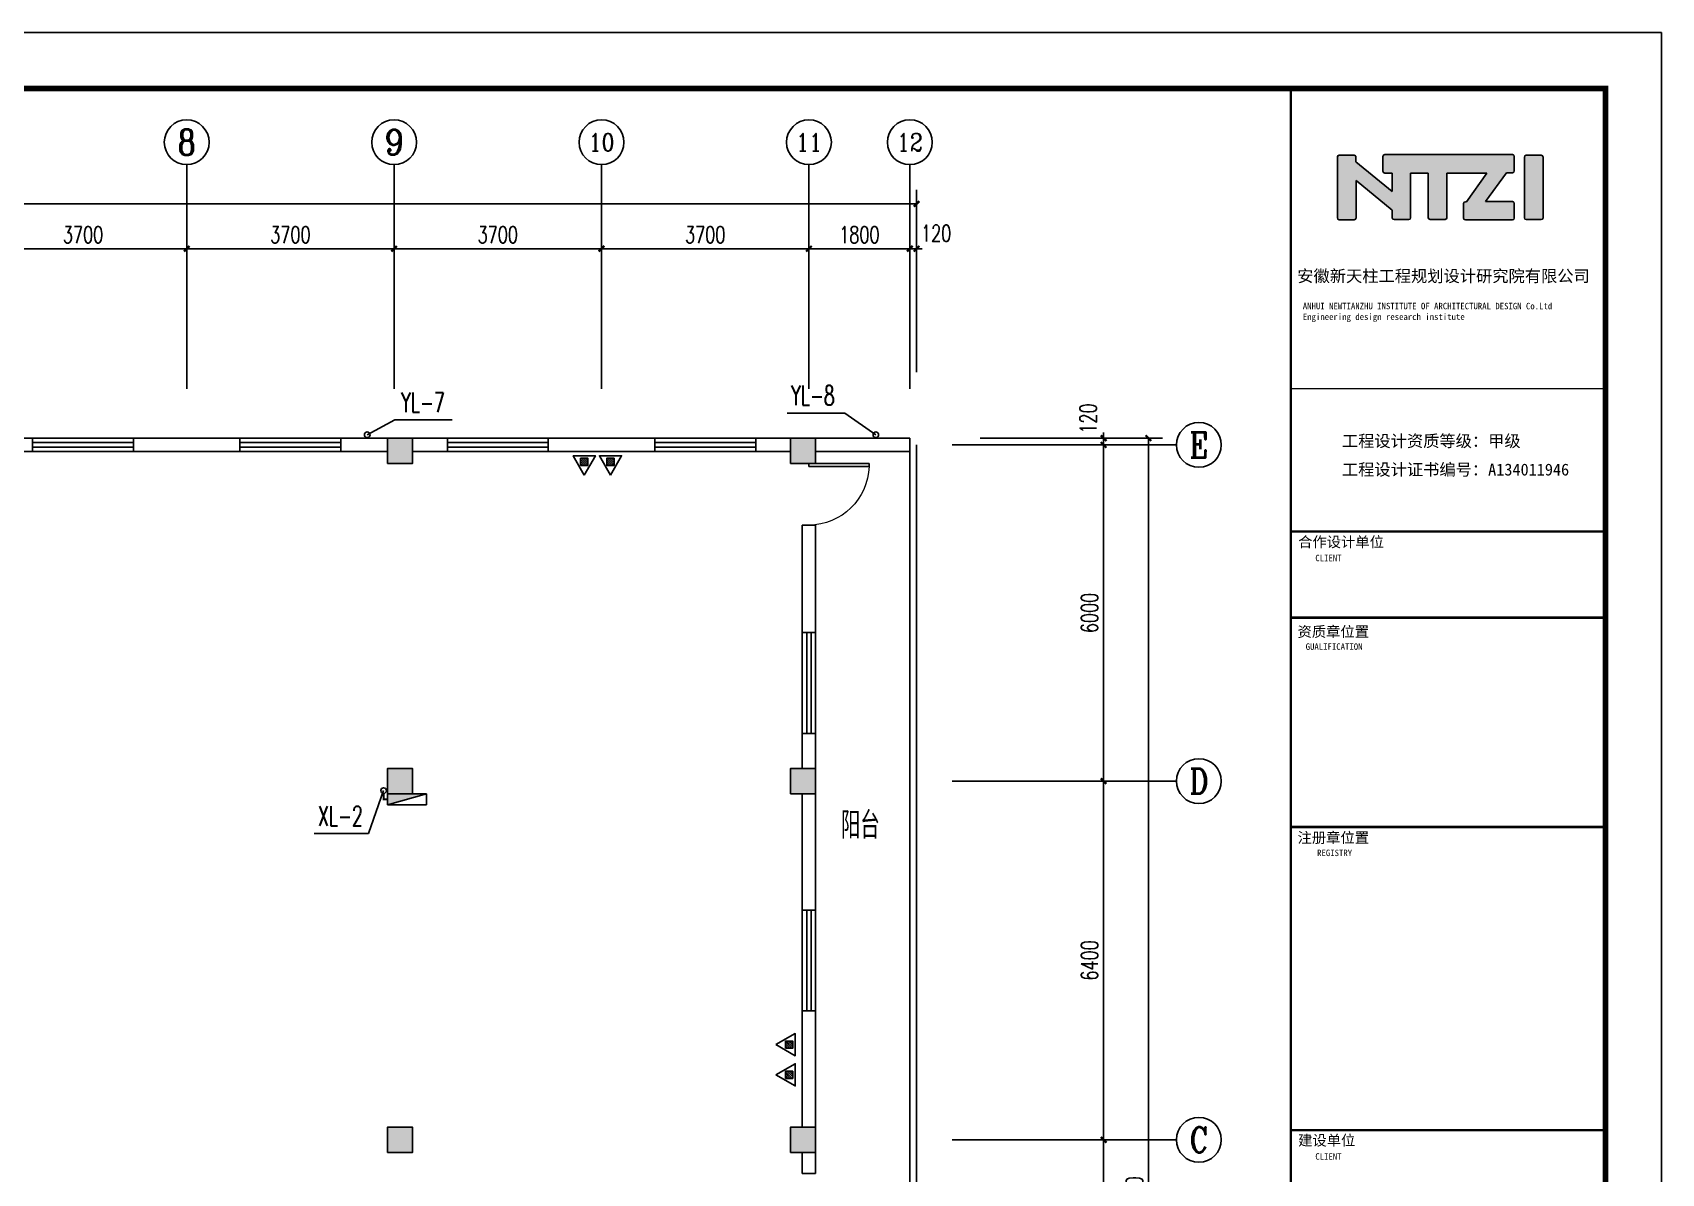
# Model space of a CAD drawing. Extents: x 343352 to 417652, y 770641 to 1036530.
# Drawn here: x 373694 to 402752, y 971474 to 991831 of the extents above; entities that cross this region are included whole.
import ezdxf
from ezdxf.enums import TextEntityAlignment as Align

# ---------------------------------------------------------------- set-up
doc = ezdxf.new("R2010")
doc.units = 0
doc.header["$LTSCALE"] = 1000
doc.header["$MEASUREMENT"] = 0
doc.linetypes.add('PHANTOM2', pattern=[1.25, 0.625, -0.125, 0.125, -0.125, 0.125, -0.125])
for name, color, linetype in [('AXIS', 3, 'Continuous'), ('AXIS_TEXT', 7, 'Continuous'), ('COLUMN', 9, 'Continuous'), ('DIM_消防', 3, 'Continuous'), ('DIM_雨水', 3, 'Continuous'), ('EQUIP_消火栓', 7, 'Continuous'), ('EQUIP_消防', 7, 'Continuous'), ('PUB_HATCH', 8, 'Continuous'), ('PUB_TEXT', 7, 'Continuous'), ('PUB_TITLE', 4, 'Continuous'), ('VPIPE-消防', 1, 'Continuous'), ('VPIPE-雨水', 4, 'Continuous'), ('WALL', 9, 'Continuous'), ('WINDOW', 4, 'Continuous')]:
    doc.layers.add(name, color=color, linetype=linetype)
doc.layers.add('PIPE-消防', color=1, linetype='PHANTOM2', lineweight=50)
doc.styles.add('_TCH_AXIS', font='COMPLEX', dxfattribs={"bigfont": 'GBCBIG'})
doc.styles.add('_TCH_DIM_T3', font='SIMPLEX', dxfattribs={"width": 0.705882, "bigfont": 'GBCBIG'})
doc.styles.add('_TWT_SERIAL', font='COMPLEX', dxfattribs={"width": 0.8, "height": 3.5, "bigfont": 'HZTXT'})
doc.styles.add('COMPLEX', font='COMPLEX')
doc.styles.get("Standard").update_dxf_attribs({"font": 'gbenor.shx', "bigfont": 'gbcbig.shx'})
doc.styles.add('TQ', font='')
doc.styles.get('TQ').set_extended_font_data('SimSun')
doc.dimstyles.new('_TCH_ARCH&&100', dxfattribs={"dimtxt": 297.5, "dimasz": 100, "dimexe": 250, "dimexo": 300, "dimgap": 100, "dimtad": 1, "dimdec": 0, "dimzin": 0, "dimdsep": 46, "dimtxsty": '_TCH_DIM_T3', "dimblk": 'ARCHTICK', "dimcen": 0.09, "dimclrt": 7, "dimazin": 2, "dimtfac": 1, "dimtdec": 0, "dimtix": 1, "dimtmove": 2, "dimatfit": 3, "dimfxl": 0, "dimtolj": 1, "dimtzin": 0, "dimarcsym": 0})

# ---------------------------------------------------------------- blocks, each defined once
blk = doc.blocks.new('_ArchTick')
at = {"color": 0, "linetype": 'ByBlock', "const_width": 0.4}
blk.add_lwpolyline([(-0.5, -0.5), (0.5, 0.5)], dxfattribs=at)
blk = doc.blocks.new('*D79')
at = {"layer": 'AXIS', "color": 0, "lineweight": -2}
for p, q in [((390601, 972074), (393051, 972074)), ((392801, 965474), (392801, 972074)), ((390601, 965474), (393051, 965474))]:
    blk.add_line(p, q, dxfattribs=at)
at = {"layer": 'Defpoints', "color": 0}
for p in [(390301, 972074), (392801, 972074), (390301, 965474)]:
    blk.add_point(p, dxfattribs=at)
at = {"layer": 'AXIS', "color": 0, "lineweight": -2, "xscale": 100, "yscale": 100, "zscale": 100}
for p, rotation in [((392801, 972074), 90), ((392801, 965474), 270)]:
    blk.add_blockref('_ArchTick', p, dxfattribs=dict(at, rotation=rotation))
at = {"layer": 'AXIS', "color": 7, "insert": (392552, 968774), "char_height": 297.5, "attachment_point": 5, "rotation": 90, "style": '_TCH_DIM_T3'}
blk.add_mtext('\\A1;6600', dxfattribs=at)
blk = doc.blocks.new('*D80')
at = {"layer": 'AXIS', "color": 0, "lineweight": -2}
for p, q in [((390601, 978474), (393051, 978474)), ((392801, 972074), (392801, 978474)), ((390601, 972074), (393051, 972074))]:
    blk.add_line(p, q, dxfattribs=at)
at = {"layer": 'Defpoints', "color": 0}
for p in [(390301, 978474), (392801, 978474), (390301, 972074)]:
    blk.add_point(p, dxfattribs=at)
at = {"layer": 'AXIS', "color": 0, "lineweight": -2, "xscale": 100, "yscale": 100, "zscale": 100}
for p, rotation in [((392801, 978474), 90), ((392801, 972074), 270)]:
    blk.add_blockref('_ArchTick', p, dxfattribs=dict(at, rotation=rotation))
at = {"layer": 'AXIS', "color": 7, "insert": (392552, 975274), "char_height": 297.5, "attachment_point": 5, "rotation": 90, "style": '_TCH_DIM_T3'}
blk.add_mtext('\\A1;6400', dxfattribs=at)
blk = doc.blocks.new('*D81')
at = {"layer": 'AXIS', "color": 0, "lineweight": -2}
for p, q in [((390601, 984474), (393051, 984474)), ((392801, 978474), (392801, 984474)), ((390601, 978474), (393051, 978474))]:
    blk.add_line(p, q, dxfattribs=at)
at = {"layer": 'Defpoints', "color": 0}
for p in [(390301, 984474), (392801, 984474), (390301, 978474)]:
    blk.add_point(p, dxfattribs=at)
at = {"layer": 'AXIS', "color": 0, "lineweight": -2, "xscale": 100, "yscale": 100, "zscale": 100}
for p, rotation in [((392801, 984474), 90), ((392801, 978474), 270)]:
    blk.add_blockref('_ArchTick', p, dxfattribs=dict(at, rotation=rotation))
at = {"layer": 'AXIS', "color": 7, "insert": (392552, 981474), "char_height": 297.5, "attachment_point": 5, "rotation": 90, "style": '_TCH_DIM_T3'}
blk.add_mtext('\\A1;6000', dxfattribs=at)
blk = doc.blocks.new('*D82')
at = {"layer": 'AXIS', "color": 0, "lineweight": -2}
for p, q in [((390601, 984594), (393051, 984594)), ((392801, 984594), (392801, 984694)), ((392801, 984474), (392801, 984594)), ((390601, 984474), (393051, 984474)), ((392801, 984474), (392801, 984374))]:
    blk.add_line(p, q, dxfattribs=at)
at = {"layer": 'Defpoints', "color": 0}
for p in [(390301, 984594), (392801, 984594), (390301, 984474)]:
    blk.add_point(p, dxfattribs=at)
at = {"layer": 'AXIS', "color": 0, "lineweight": -2, "xscale": 100, "yscale": 100, "zscale": 100}
for p, rotation in [((392801, 984594), 270), ((392801, 984474), 90)]:
    blk.add_blockref('_ArchTick', p, dxfattribs=dict(at, rotation=rotation))
at = {"layer": 'AXIS', "color": 7, "insert": (392526, 984944), "char_height": 297.5, "attachment_point": 5, "rotation": 90, "style": '_TCH_DIM_T3'}
blk.add_mtext('\\A1;120', dxfattribs=at)
blk = doc.blocks.new('*D83')
at = {"layer": 'AXIS', "color": 0, "lineweight": -2}
for p, q in [((390601, 984594), (393851, 984594)), ((393601, 957354), (393601, 984594)), ((390601, 957354), (393851, 957354))]:
    blk.add_line(p, q, dxfattribs=at)
at = {"layer": 'Defpoints', "color": 0}
for p in [(390301, 984594), (393601, 984594), (390301, 957354)]:
    blk.add_point(p, dxfattribs=at)
at = {"layer": 'AXIS', "color": 0, "lineweight": -2, "xscale": 100, "yscale": 100, "zscale": 100}
for p, rotation in [((393601, 984594), 90), ((393601, 957354), 270)]:
    blk.add_blockref('_ArchTick', p, dxfattribs=dict(at, rotation=rotation))
at = {"layer": 'AXIS', "color": 7, "insert": (393352, 970974), "char_height": 297.5, "attachment_point": 5, "rotation": 90, "style": '_TCH_DIM_T3'}
blk.add_mtext('\\A1;27240', dxfattribs=at)
blk = doc.blocks.new('*D98')
at = {"layer": 'AXIS', "color": 0, "lineweight": -2}
for p, q in [((372744, 985774), (372744, 988224)), ((376444, 985774), (376444, 988224)), ((372744, 987974), (376444, 987974))]:
    blk.add_line(p, q, dxfattribs=at)
at = {"layer": 'Defpoints', "color": 0}
for p in [(376444, 987974), (372744, 985474), (376444, 985474)]:
    blk.add_point(p, dxfattribs=at)
at = {"layer": 'AXIS', "color": 0, "lineweight": -2, "xscale": 100, "yscale": 100, "zscale": 100, "rotation": 180}
blk.add_blockref('_ArchTick', (372744, 987974), dxfattribs=at)
at = {"layer": 'AXIS', "color": 0, "lineweight": -2, "xscale": 100, "yscale": 100, "zscale": 100}
blk.add_blockref('_ArchTick', (376444, 987974), dxfattribs=at)
at = {"layer": 'AXIS', "color": 7, "insert": (374594, 988223), "char_height": 297.5, "attachment_point": 5, "style": '_TCH_DIM_T3'}
blk.add_mtext('\\A1;3700', dxfattribs=at)
blk = doc.blocks.new('*D99')
at = {"layer": 'AXIS', "color": 0, "lineweight": -2}
for p, q in [((376444, 985774), (376444, 988224)), ((380144, 985774), (380144, 988224)), ((376444, 987974), (380144, 987974))]:
    blk.add_line(p, q, dxfattribs=at)
at = {"layer": 'Defpoints', "color": 0}
for p in [(380144, 987974), (376444, 985474), (380144, 985474)]:
    blk.add_point(p, dxfattribs=at)
at = {"layer": 'AXIS', "color": 0, "lineweight": -2, "xscale": 100, "yscale": 100, "zscale": 100, "rotation": 180}
blk.add_blockref('_ArchTick', (376444, 987974), dxfattribs=at)
at = {"layer": 'AXIS', "color": 0, "lineweight": -2, "xscale": 100, "yscale": 100, "zscale": 100}
blk.add_blockref('_ArchTick', (380144, 987974), dxfattribs=at)
at = {"layer": 'AXIS', "color": 7, "insert": (378294, 988223), "char_height": 297.5, "attachment_point": 5, "style": '_TCH_DIM_T3'}
blk.add_mtext('\\A1;3700', dxfattribs=at)
blk = doc.blocks.new('*D100')
at = {"layer": 'AXIS', "color": 0, "lineweight": -2}
for p, q in [((380144, 985774), (380144, 988224)), ((383844, 985774), (383844, 988224)), ((380144, 987974), (383844, 987974))]:
    blk.add_line(p, q, dxfattribs=at)
at = {"layer": 'Defpoints', "color": 0}
for p in [(383844, 987974), (380144, 985474), (383844, 985474)]:
    blk.add_point(p, dxfattribs=at)
at = {"layer": 'AXIS', "color": 0, "lineweight": -2, "xscale": 100, "yscale": 100, "zscale": 100, "rotation": 180}
blk.add_blockref('_ArchTick', (380144, 987974), dxfattribs=at)
at = {"layer": 'AXIS', "color": 0, "lineweight": -2, "xscale": 100, "yscale": 100, "zscale": 100}
blk.add_blockref('_ArchTick', (383844, 987974), dxfattribs=at)
at = {"layer": 'AXIS', "color": 7, "insert": (381994, 988223), "char_height": 297.5, "attachment_point": 5, "style": '_TCH_DIM_T3'}
blk.add_mtext('\\A1;3700', dxfattribs=at)
blk = doc.blocks.new('*D101')
at = {"layer": 'AXIS', "color": 0, "lineweight": -2}
for p, q in [((383844, 985774), (383844, 988224)), ((387544, 985774), (387544, 988224)), ((383844, 987974), (387544, 987974))]:
    blk.add_line(p, q, dxfattribs=at)
at = {"layer": 'Defpoints', "color": 0}
for p in [(387544, 987974), (383844, 985474), (387544, 985474)]:
    blk.add_point(p, dxfattribs=at)
at = {"layer": 'AXIS', "color": 0, "lineweight": -2, "xscale": 100, "yscale": 100, "zscale": 100, "rotation": 180}
blk.add_blockref('_ArchTick', (383844, 987974), dxfattribs=at)
at = {"layer": 'AXIS', "color": 0, "lineweight": -2, "xscale": 100, "yscale": 100, "zscale": 100}
blk.add_blockref('_ArchTick', (387544, 987974), dxfattribs=at)
at = {"layer": 'AXIS', "color": 7, "insert": (385694, 988223), "char_height": 297.5, "attachment_point": 5, "style": '_TCH_DIM_T3'}
blk.add_mtext('\\A1;3700', dxfattribs=at)
blk = doc.blocks.new('*D102')
at = {"layer": 'AXIS', "color": 0, "lineweight": -2}
for p, q in [((387544, 985774), (387544, 988224)), ((389344, 985774), (389344, 988224)), ((387544, 987974), (389344, 987974))]:
    blk.add_line(p, q, dxfattribs=at)
at = {"layer": 'Defpoints', "color": 0}
for p in [(389344, 987974), (387544, 985474), (389344, 985474)]:
    blk.add_point(p, dxfattribs=at)
at = {"layer": 'AXIS', "color": 0, "lineweight": -2, "xscale": 100, "yscale": 100, "zscale": 100, "rotation": 180}
blk.add_blockref('_ArchTick', (387544, 987974), dxfattribs=at)
at = {"layer": 'AXIS', "color": 0, "lineweight": -2, "xscale": 100, "yscale": 100, "zscale": 100}
blk.add_blockref('_ArchTick', (389344, 987974), dxfattribs=at)
at = {"layer": 'AXIS', "color": 7, "insert": (388444, 988223), "char_height": 297.5, "attachment_point": 5, "style": '_TCH_DIM_T3'}
blk.add_mtext('\\A1;1800', dxfattribs=at)
blk = doc.blocks.new('*D103')
at = {"layer": 'AXIS', "color": 0, "lineweight": -2}
for p, q in [((389344, 985774), (389344, 988224)), ((389464, 985774), (389464, 988224)), ((389344, 987974), (389244, 987974)), ((389344, 987974), (389464, 987974)), ((389464, 987974), (389564, 987974))]:
    blk.add_line(p, q, dxfattribs=at)
at = {"layer": 'Defpoints', "color": 0}
for p in [(389464, 987974), (389344, 985474), (389464, 985474)]:
    blk.add_point(p, dxfattribs=at)
at = {"layer": 'AXIS', "color": 0, "lineweight": -2, "xscale": 100, "yscale": 100, "zscale": 100}
blk.add_blockref('_ArchTick', (389344, 987974), dxfattribs=at)
at = {"layer": 'AXIS', "color": 0, "lineweight": -2, "xscale": 100, "yscale": 100, "zscale": 100, "rotation": 180}
blk.add_blockref('_ArchTick', (389464, 987974), dxfattribs=at)
at = {"layer": 'AXIS', "color": 7, "insert": (389814, 988249), "char_height": 297.5, "attachment_point": 5, "style": '_TCH_DIM_T3'}
blk.add_mtext('\\A1;120', dxfattribs=at)
blk = doc.blocks.new('*D104')
at = {"layer": 'AXIS', "color": 0, "lineweight": -2}
for p, q in [((352224, 985774), (352224, 989024)), ((389464, 985774), (389464, 989024)), ((352224, 988774), (389464, 988774))]:
    blk.add_line(p, q, dxfattribs=at)
at = {"layer": 'Defpoints', "color": 0}
for p in [(389464, 988774), (352224, 985474), (389464, 985474)]:
    blk.add_point(p, dxfattribs=at)
at = {"layer": 'AXIS', "color": 0, "lineweight": -2, "xscale": 100, "yscale": 100, "zscale": 100, "rotation": 180}
blk.add_blockref('_ArchTick', (352224, 988774), dxfattribs=at)
at = {"layer": 'AXIS', "color": 0, "lineweight": -2, "xscale": 100, "yscale": 100, "zscale": 100}
blk.add_blockref('_ArchTick', (389464, 988774), dxfattribs=at)
at = {"layer": 'AXIS', "color": 7, "insert": (370844, 989023), "char_height": 297.5, "attachment_point": 5, "style": '_TCH_DIM_T3'}
blk.add_mtext('\\A1;37240', dxfattribs=at)
blk = doc.blocks.new('$TCHSYS$WIN2D')
for p, q in [((-0.5, 0.5), (0.5, 0.5)), ((-0.5, 0.5), (-0.5, -0.5)), ((0.5, 0.5), (0.5, -0.5)), ((0.5, 0.167), (-0.5, 0.167)), ((0.5, -0.167), (-0.5, -0.167)), ((-0.5, -0.5), (0.5, -0.5))]:
    blk.add_line(p, q)
blk = doc.blocks.new('$DorLib2D$00000001')
for p, q in [((0.45, 0.975), (0.5, 0.975)), ((0.45, 0), (0.45, 0.975)), ((0.5, 0), (0.5, 0.975)), ((0.5, 0), (0.45, 0))]:
    blk.add_line(p, q)
at = {"lineweight": 13}
blk.add_arc((0.475, 0), 0.975, 91.4693, 180, dxfattribs=at)
blk = doc.blocks.new('_AXISO')
blk.add_circle((0, 0), 0.5)
at = {"layer": 'AXIS_TEXT', "style": 'COMPLEX', "width": 1.041667}
blk.add_attdef('A', text='', height=0.56, dxfattribs=at).set_placement((-0.25, -0.28), (0.25, -0.28), align=Align.FIT)
blk = doc.blocks.new('_FZH')
blk.add_lwpolyline([(-0.5, -0.5), (0.5, -0.5), (0.5, 0.5), (-0.5, 0.5)], close=True)
at = {"layer": 'PUB_HATCH'}
blk.add_solid([(-0.5, -0.5), (0.5, -0.5), (-0.5, 0.5), (0.5, 0.5)], dxfattribs=at)
blk = doc.blocks.new('$TwtSys$00000434')
for p, q in [((-0.5, 0.5), (-0.5, -0.5)), ((-0.5, -0.5), (0.5, 0.5)), ((0.5, 0.5), (-0.5, 0.5)), ((0.5, -0.5), (0.5, 0.5)), ((-0.5, -0.5), (0.5, -0.5))]:
    blk.add_line(p, q)
blk.add_solid([(0.5, -0.5), (0.5, 0.5), (-0.5, -0.5)])
blk = doc.blocks.new('$ATTACHMENT$00000214')
h = blk.add_hatch()
h.set_pattern_fill('ANSI31', color=256, scale=200, style=0)
h.set_pattern_definition([(45, (-38543.802, -6842.639), (-17.67767, 17.67767), [])])
h.paths.add_polyline_path([(-65, 2), (65, 2), (65, -128), (-65, -128)])
for points in [[(0, 172), (-198, -172), (198, -172)], [(-65, 2), (65, 2), (65, -128), (-65, -128)]]:
    blk.add_lwpolyline(points, close=True)

msp = doc.modelspace()

# ---------------------------------------------------------------- hatches: boundary and pattern name
h = msp.add_hatch(color=256)
h.paths.add_polyline_path([(397305.1, 989191.7), (397951.7, 988663.1), (397951.7, 988525.8, 0.4142136), (397983.7, 988493.8), (398246.8, 988493.8, 0.4142136), (398278.8, 988525.8), (398278.8, 989324.7), (398592.5, 989324.7), (398592.5, 988527.1, 0.4142136), (398624.5, 988495.1), (398894.5, 988495.1, 0.4142136), (398926.5, 988527.1), (398926.5, 989324.6), (399639.1, 989324.6), (399277, 988813.4), (399254.9, 988813.4, 0.4142136), (399222.9, 988781.4), (399222.9, 988518.7, 0.4142136), (399254.9, 988486.7), (400095.2, 988486.7, 0.4142136), (400127.2, 988518.7), (400127.2, 988783.6, 0.4142136), (400095.2, 988815.6), (399615, 988815.6), (399989.5, 989329.5), (400096, 989329.5, 0.4142136), (400128, 989361.5), (400128, 989622, 0.4142136), (400096, 989654), (397817.4, 989654, 0.4142136), (397785.4, 989622), (397785.4, 989355.4, 0.4142136), (397817.4, 989323.4), (397948.5, 989323.4), (397948.5, 988995.2), (397303.3, 989522.2), (397303.5, 989610.7, 0.4148904), (397271.5, 989642.8), (397003.5, 989642.8, 0.4142136), (396971.5, 989610.8), (396971.5, 988523.6, 0.4142136), (397003.5, 988491.6), (397273.1, 988491.6, 0.4142136), (397305.1, 988523.6)])
h.paths.add_polyline_path([(400309.2, 988525.8, 0.4142136), (400341.2, 988493.8), (400608.6, 988493.8, 0.4142136), (400640.6, 988525.8), (400640.6, 989609.8, 0.4142136), (400608.6, 989641.8), (400341.2, 989641.8, 0.4142136), (400309.2, 989609.8)])
at = {"layer": 'PIPE-消防'}
for points in [[(379956.8, 978149), (379939.3, 978149), (379939.3, 978131.5)], [(379956.8, 978149), (379956.8, 978131.5), (379939.3, 978131.5)]]:
    msp.add_hatch(color=256, dxfattribs=at).paths.add_polyline_path(points)

# ---------------------------------------------------------------- linework, layer by layer
for p, q in [((396971.5, 988523.6, 0), (396971.5, 989610.8, 0)), ((397003.5, 989642.8, 0), (397271.5, 989642.8, 0)), ((397303.5, 989610.7, 0), (397303.3, 989522.2, 0)), ((397303.3, 989522.2, 0), (397948.5, 988995.2, 0)), ((397785.4, 989355.4, 0), (397785.4, 989622, 0)), ((397817.4, 989654, 0), (400096, 989654, 0)), ((400128, 989622, 0), (400128, 989361.5, 0)), ((400309.2, 988525.8, 0), (400309.2, 989609.8, 0)), ((400341.2, 989641.8, 0), (400608.6, 989641.8, 0)), ((400640.6, 989609.8, 0), (400640.6, 988525.8, 0)), ((397951.7, 988663.1, 0), (397305.1, 989191.7, 0)), ((397305.1, 989191.7, 0), (397305.1, 988523.6, 0)), ((397948.5, 989323.4, 0), (397817.4, 989323.4, 0)), ((397948.5, 988995.2, 0), (397948.5, 989323.4, 0)), ((398592.5, 989324.7, 0), (398278.8, 989324.7, 0)), ((398278.8, 989324.7, 0), (398278.8, 988525.8, 0)), ((398592.5, 988527.1, 0), (398592.5, 989324.7, 0)), ((399639.1, 989324.6, 0), (398926.5, 989324.6, 0)), ((398926.5, 989324.6, 0), (398926.5, 988527.1, 0)), ((399277, 988813.4, 0), (399639.1, 989324.6, 0)), ((399989.5, 989329.5, 0), (399615, 988815.6, 0)), ((400096, 989329.5, 0), (399989.5, 989329.5, 0)), ((397951.7, 988525.8, 0), (397951.7, 988663.1, 0)), ((399222.9, 988518.7, 0), (399222.9, 988781.4, 0)), ((399254.9, 988813.4, 0), (399277, 988813.4, 0)), ((399615, 988815.6, 0), (400095.2, 988815.6, 0)), ((400127.2, 988783.6, 0), (400127.2, 988518.7, 0)), ((397273.1, 988491.6, 0), (397003.5, 988491.6, 0)), ((398246.8, 988493.8, 0), (397983.7, 988493.8, 0)), ((398894.5, 988495.1, 0), (398624.5, 988495.1, 0)), ((400095.2, 988486.7, 0), (399254.9, 988486.7, 0)), ((400608.6, 988493.8, 0), (400341.2, 988493.8, 0)), ((389344.3, 984474), (389344.3, 961294)), ((389464.3, 984474), (389464.3, 961294))]:
    msp.add_line(p, q)
for centre, start, end in [((397003.5, 989610.8), 90, 180), ((397271.5, 989610.8), 359.86763, 90), ((397817.4, 989622), 90, 180), ((400096, 989622), 0, 90), ((400341.2, 989609.8), 90, 180), ((400608.6, 989609.8), 0, 90), ((397817.4, 989355.4), 180, 270), ((400096, 989361.5), 270, 0), ((399254.9, 988781.4), 90, 180), ((400095.2, 988783.6), 0, 90), ((397003.5, 988523.6), 180, 270), ((397273.1, 988523.6), 270, 0), ((397983.7, 988525.8), 180, 270), ((398246.8, 988525.8), 270, 0), ((398624.5, 988527.1), 180, 270), ((398894.5, 988527.1), 270, 0), ((399254.9, 988518.7), 180, 270), ((400095.2, 988518.7), 270, 0), ((400341.2, 988525.8), 180, 270), ((400608.6, 988525.8), 270, 0)]:
    msp.add_arc(centre, 32, start, end)
at = {"layer": 'AXIS'}
for p, q in [((376444.3, 985474), (376444.3, 989474)), ((380144.3, 985474), (380144.3, 989474)), ((383844.3, 985474), (383844.3, 989474)), ((387544.3, 985474), (387544.3, 989474)), ((389344.3, 985474), (389344.3, 989474)), ((390100.6, 984474), (394100.6, 984474)), ((390100.6, 978474), (394100.6, 978474)), ((390100.6, 972074), (394100.6, 972074))]:
    msp.add_line(p, q, dxfattribs=at)
at = {"layer": 'DIM_消防'}
for p, q in [((379956.8, 978305.1), (379685.9, 977538.3)), ((379685.9, 977538.3), (378717.1, 977538.3))]:
    msp.add_line(p, q, dxfattribs=at)
at = {"layer": 'DIM_雨水'}
for p, q in [((379664.2, 984654.4), (380154.3, 984918)), ((380154.3, 984918), (381180.5, 984918)), ((388182.1, 985042.5), (387155.9, 985042.5)), ((388737.5, 984654.4), (388182.1, 985042.5))]:
    msp.add_line(p, q, dxfattribs=at)
at = {"layer": 'PIPE-消防', "const_width": 35}
for points in [[(379956.8, 978255.1), (379956.8, 978149)], [(379956.8, 978149), (380024.3, 978149)]]:
    msp.add_lwpolyline(points, dxfattribs=at)
at = {"layer": 'PUB_TEXT'}
for q in [(401016.6, 990830.9), (401752.5, 990301.4)]:
    msp.add_line((401752.5, 990830.9), q, dxfattribs=at)
at = {"layer": 'PUB_TITLE'}
msp.add_line((401752.5, 990830.9), (396142.5, 990830.9), dxfattribs=at)
at = {"layer": 'PUB_TITLE', "lineweight": 40}
msp.add_line((396140, 981395.7), (401750, 981395.7), dxfattribs=at)
at = {"layer": 'PUB_TITLE'}
msp.add_lwpolyline([(343352.5, 949830.9), (402752.5, 949830.9), (402752.5, 991830.9), (343352.5, 991830.9)], close=True, dxfattribs=at)
at = {"layer": 'PUB_TITLE', "const_width": 100}
msp.add_lwpolyline([(345852.5, 950830.9), (401752.5, 950830.9), (401752.5, 990830.9), (345852.5, 990830.9)], close=True, dxfattribs=at)
at = {"layer": 'PUB_TITLE', "lineweight": 40}
for points, const_width in [([(396142.5, 990830.9), (396142.5, 950830.9)], 42.5), ([(396142.5, 985475.9), (401752.5, 985475.9)], 25.5), ([(396142.5, 982925.9), (401752.5, 982925.9)], 42.5), ([(396142.5, 981395.9), (401752.5, 981395.9)], 42.5), ([(396140, 977655.7), (401750, 977655.7)], 42.5), ([(396142.5, 972247.9), (401752.5, 972247.9)], 42.5)]:
    msp.add_lwpolyline(points, dxfattribs=dict(at, const_width=const_width))
at = {"layer": 'VPIPE-消防'}
msp.add_circle((379956.8, 978305.1), 50, dxfattribs=at)
at = {"layer": 'VPIPE-雨水'}
for centre in [(379664.2, 984654.4), (388737.5, 984654.4)]:
    msp.add_circle(centre, 50, dxfattribs=at)
at = {"layer": 'WALL'}
for p, q in [((373694.3, 984594), (372969.3, 984594)), ((373694.3, 984354), (373694.3, 984594)), ((377394.3, 984594), (375494.3, 984594)), ((375494.3, 984594), (375494.3, 984354)), ((377394.3, 984354), (377394.3, 984594)), ((380024.3, 984594), (379194.3, 984594)), ((379194.3, 984594), (379194.3, 984354)), ((381094.3, 984594), (380474.3, 984594)), ((381094.3, 984354), (381094.3, 984594)), ((384794.3, 984594), (382894.3, 984594)), ((382894.3, 984594), (382894.3, 984354)), ((384794.3, 984354), (384794.3, 984594)), ((387214.3, 984594), (386594.3, 984594)), ((386594.3, 984594), (386594.3, 984354)), ((387664.3, 984594), (389344.3, 984594)), ((389344.3, 984594), (389344.3, 984354)), ((372969.3, 984354), (373694.3, 984354)), ((375494.3, 984354), (377394.3, 984354)), ((379194.3, 984354), (380024.3, 984354)), ((380474.3, 984354), (381094.3, 984354)), ((382894.3, 984354), (384794.3, 984354)), ((386594.3, 984354), (387214.3, 984354)), ((387664.3, 984354), (389344.3, 984354)), ((387424.3, 983044), (387424.3, 981124)), ((387664.3, 983044), (387424.3, 983044)), ((387664.3, 981124), (387664.3, 983044)), ((387424.3, 981124), (387664.3, 981124)), ((387664.3, 979324), (387424.3, 979324)), ((387424.3, 979324), (387424.3, 978699)), ((387664.3, 978699), (387664.3, 979324)), ((387424.3, 978249), (387424.3, 976174)), ((387664.3, 976174), (387664.3, 978249)), ((387424.3, 976174), (387664.3, 976174)), ((387664.3, 974374), (387424.3, 974374)), ((387424.3, 974374), (387424.3, 972299)), ((387664.3, 972299), (387664.3, 974374)), ((387424.3, 971849), (387424.3, 971474)), ((387664.3, 971474), (387664.3, 971849)), ((387424.3, 971474), (387664.3, 971474))]:
    msp.add_line(p, q, dxfattribs=at)

# ---------------------------------------------------------------- block references
at = {"layer": 'AXIS'}
ref = msp.add_blockref('_AXISO', (376444.3, 989874), dxfattribs=dict(at, xscale=800, yscale=800, zscale=800))
ref.add_attrib('A', '8', dxfattribs={"layer": 'AXIS_TEXT', "height": 452, "style": '_TCH_AXIS', "width": 1.097143}).set_placement((376279, 989648), (376609.7, 989648), align=Align.FIT)
ref = msp.add_blockref('_AXISO', (380144.3, 989874), dxfattribs=dict(at, xscale=800, yscale=800, zscale=800))
ref.add_attrib('A', '9', dxfattribs={"layer": 'AXIS_TEXT', "height": 452, "style": '_TCH_AXIS', "width": 1.097143}).set_placement((379979, 989648), (380309.7, 989648), align=Align.FIT)
ref = msp.add_blockref('_AXISO', (383844.3, 989874), dxfattribs=dict(at, xscale=800, yscale=800, zscale=800))
ref.add_attrib('A', '10', dxfattribs={"layer": 'AXIS_TEXT', "height": 316.03, "style": '_TCH_AXIS', "width": 1.05931}).set_placement((383613.2, 989716), (384075.5, 989716), align=Align.FIT)
ref = msp.add_blockref('_AXISO', (387544.3, 989874), dxfattribs=dict(at, xscale=800, yscale=800, zscale=800))
ref.add_attrib('A', '11', dxfattribs={"layer": 'AXIS_TEXT', "height": 313.55, "style": '_TCH_AXIS', "width": 1.294798}).set_placement((387312.4, 989717.3), (387776.3, 989717.3), align=Align.FIT)
ref = msp.add_blockref('_AXISO', (389344.3, 989874), dxfattribs=dict(at, xscale=800, yscale=800, zscale=800))
ref.add_attrib('A', '12', dxfattribs={"layer": 'AXIS_TEXT', "height": 313.55, "style": '_TCH_AXIS', "width": 1.071557}).set_placement((389112.4, 989717.3), (389576.3, 989717.3), align=Align.FIT)
ref = msp.add_blockref('_AXISO', (394500.6, 984474), dxfattribs=dict(at, xscale=800, yscale=800, zscale=800))
ref.add_attrib('A', 'E', dxfattribs={"layer": 'AXIS_TEXT', "height": 448.3, "style": '_TCH_AXIS', "width": 0.982456}).set_placement((394332.8, 984249.9), (394668.4, 984249.9), align=Align.FIT)
ref = msp.add_blockref('_AXISO', (394500.6, 978474), dxfattribs=dict(at, xscale=800, yscale=800, zscale=800))
ref.add_attrib('A', 'D', dxfattribs={"layer": 'AXIS_TEXT', "height": 448.3, "style": '_TCH_AXIS', "width": 0.924665}).set_placement((394332.8, 978249.9), (394668.4, 978249.9), align=Align.FIT)
ref = msp.add_blockref('_AXISO', (394500.6, 972074), dxfattribs=dict(at, xscale=800, yscale=800, zscale=800))
ref.add_attrib('A', 'C', dxfattribs={"layer": 'AXIS_TEXT', "height": 452, "style": '_TCH_AXIS', "width": 1.024}).set_placement((394335.3, 971848), (394665.9, 971848), align=Align.FIT)
at = {"layer": 'COLUMN', "xscale": 450, "yscale": 450, "zscale": 450}
for p in [(380249.3, 984369), (387439.3, 984369), (380249.3, 978474), (387439.3, 978474), (380249.3, 972074), (387439.3, 972074)]:
    msp.add_blockref('_FZH', p, dxfattribs=at)
at = {"layer": 'EQUIP_消火栓', "xscale": 700, "yscale": 200, "zscale": 700, "rotation": 180}
msp.add_blockref('$TwtSys$00000434', (380374.3, 978149), dxfattribs=at)
at = {"layer": 'EQUIP_消防'}
for p, rotation in [((383536.9, 984108.3), 180), ((384003.9, 984108.3), 180), ((387127.6, 973772), 90), ((387127.6, 973233.5), 90)]:
    msp.add_blockref('$ATTACHMENT$00000214', p, dxfattribs=dict(at, rotation=rotation))
at = {"layer": 'WINDOW', "xscale": -1800, "zscale": -1800}
for p, yscale in [((374594.3, 984474), 240), ((378294.3, 984474), -240), ((381994.3, 984474), -240), ((385694.3, 984474), -240)]:
    msp.add_blockref('$TCHSYS$WIN2D', p, dxfattribs=dict(at, yscale=yscale))
at = {"layer": 'WINDOW', "rotation": 270}
for name, p, xscale, yscale, zscale in [('$DorLib2D$00000001', (387544.3, 983594), -1100, 1100, -1100), ('$TCHSYS$WIN2D', (387544.3, 980224), 1800, 240, 1800), ('$TCHSYS$WIN2D', (387544.3, 975274), 1800, 240, 1800)]:
    msp.add_blockref(name, p, dxfattribs=dict(at, xscale=xscale, yscale=yscale, zscale=zscale))

# ---------------------------------------------------------------- texts
at = {"layer": 'DIM_消防', "color": 7, "style": '_TWT_SERIAL', "width": 0.64}
msp.add_text('XL-2', height=350, dxfattribs=at).set_placement((378787.1, 977678.3))
at = {"layer": 'DIM_雨水', "color": 7, "style": '_TWT_SERIAL', "width": 0.64}
for s, p in [('YL-7', (380267.8, 985058)), ('YL-8', (387225.9, 985182.5))]:
    msp.add_text(s, height=350, dxfattribs=at).set_placement(p)
at = {"layer": 'PUB_TEXT'}
msp.add_text('阳台', height=482.27, dxfattribs=at).set_placement((388113.7, 977446))
at = {"layer": 'PUB_TEXT', "char_height": 212.5, "attachment_point": 1, "style": 'TQ'}
for s, insert in [('安徽新天柱工程规划设计研究院有限公司 ', (396256.6, 987593.7)), ('工程设计资质等级：甲级 ', (397052.4, 984650)), ('工程设计证书编号：A134011946', (397052.4, 984140))]:
    msp.add_mtext(s, dxfattribs=dict(at, insert=insert))
at = {"layer": 'PUB_TEXT', "attachment_point": 1, "style": 'TQ'}
for s, insert, char_height, width in [('ANHUI NEWTIANZHU INSTITUTE OF ARCHITECTURAL DESIGN Co.Ltd\\PEngineering design research institute', (396354.8, 987008.5), 114.75, 5257.354), ('合作设计单位', (396271.9, 982836.1), 187, 1749.26), ('CLIENT', (396578, 982513.1), 114.75, 2399.55), ('资质章位置', (396261.2, 981234.4), 187, 2125), ('GUALIFICATION', (396405.7, 980931.7), 114.75, 2680.9), ('注册章位置', (396261.2, 977559.1), 187, 1530), ('REGISTRY', (396609.8, 977251), 114.75, 2399.55), ('建设单位', (396271.9, 972158), 187, 1111.8), ('CLIENT', (396578, 971835), 114.75, 2399.55)]:
    msp.add_mtext(s, dxfattribs=dict(at, insert=insert, char_height=char_height, width=width))

# ---------------------------------------------------------------- dimensions: what is measured, and where the dimension line sits
at = {"layer": 'AXIS'}
for p1, p2, distance, picture, middle in [((352224.3, 985474), (389464.3, 985474), 3300, '*D104', (370844.3, 989022.8)), ((372744.3, 985474), (376444.3, 985474), 2500, '*D98', (374594.3, 988222.8)), ((376444.3, 985474), (380144.3, 985474), 2500, '*D99', (378294.3, 988222.8)), ((380144.3, 985474), (383844.3, 985474), 2500, '*D100', (381994.3, 988222.8)), ((383844.3, 985474), (387544.3, 985474), 2500, '*D101', (385694.3, 988222.8)), ((387544.3, 985474), (389344.3, 985474), 2500, '*D102', (388444.3, 988222.8)), ((390300.6, 957354), (390300.6, 984594), -3300, '*D83', (393351.8, 970974)), ((390300.6, 978474), (390300.6, 984474), -2500, '*D81', (392551.8, 981474)), ((390300.6, 972074), (390300.6, 978474), -2500, '*D80', (392551.8, 975274)), ((390300.6, 965474), (390300.6, 972074), -2500, '*D79', (392551.8, 968774))]:
    dim = msp.add_aligned_dim(p1=p1, p2=p2, distance=distance, dimstyle='_TCH_ARCH&&100', dxfattribs=at)
    dim.commit()
    dim.dimension.update_dxf_attribs({"geometry": picture, "text_midpoint": middle})
for base, p1, p2, angle, picture, middle in [((389464.3, 987974), (389344.3, 985474), (389464.3, 985474), 0, '*D103', (389814.3, 988249)), ((392800.6, 984594), (390300.6, 984474), (390300.6, 984594), 90, '*D82', (392525.6, 984944))]:
    dim = msp.add_linear_dim(base=base, p1=p1, p2=p2, angle=angle, dimstyle='_TCH_ARCH&&100', dxfattribs=at)
    dim.commit()
    dim.dimension.update_dxf_attribs({"geometry": picture, "text_midpoint": middle, "dimtype": 129})

doc.saveas('drawing.dxf')
